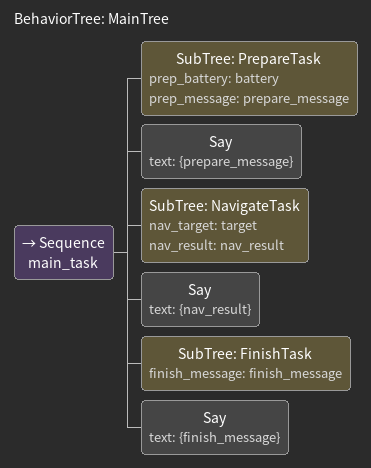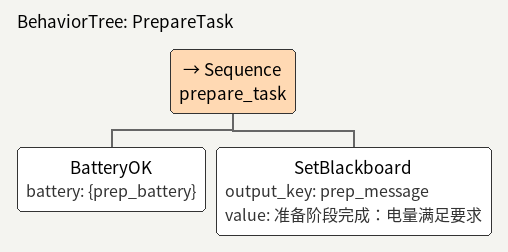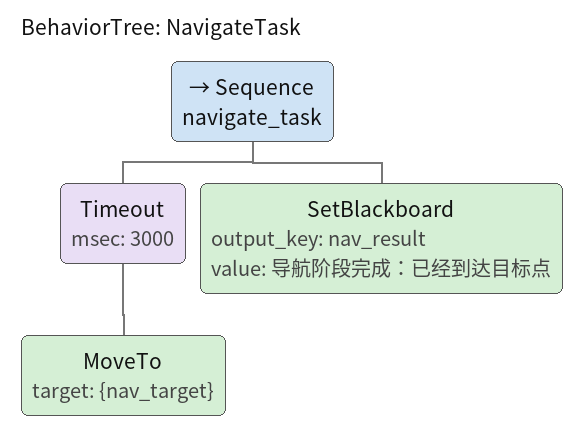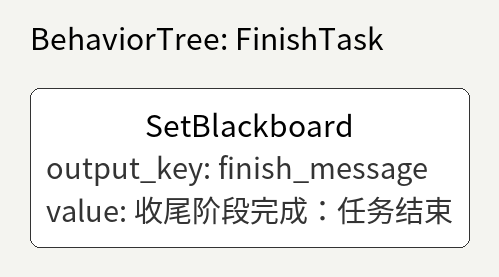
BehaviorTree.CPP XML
<?xml version="1.0" encoding="UTF-8"?>
<root main_tree_to_execute="MainTree">

  <!--
    主树只描述“大阶段”：
      1. 准备
      2. 导航
      3. 收尾

    细节放到下面的 PrepareTask / NavigateTask / FinishTask 子树里。
  -->
  <BehaviorTree ID="MainTree">
    <Sequence name="main_task">

      <SubTree ID="PrepareTask"
               prep_battery="battery"
               prep_message="prepare_message"/>
      <Say text="{prepare_message}"/>

      <SubTree ID="NavigateTask"
               nav_target="target"
               nav_result="nav_result"/>
      <Say text="{nav_result}"/>

      <SubTree ID="FinishTask"
               finish_message="finish_message"/>
      <Say text="{finish_message}"/>

    </Sequence>
  </BehaviorTree>

  <BehaviorTree ID="PrepareTask">
    <Sequence name="prepare_task">
      <BatteryOK battery="{prep_battery}"/>
      <SetBlackboard output_key="prep_message" value="准备阶段完成：电量满足要求"/>
    </Sequence>
  </BehaviorTree>

  <BehaviorTree ID="NavigateTask">
    <Sequence name="navigate_task">
      <Timeout msec="3000">
        <MoveTo target="{nav_target}"/>
      </Timeout>
      <SetBlackboard output_key="nav_result" value="导航阶段完成：已经到达目标点"/>
    </Sequence>
  </BehaviorTree>

  <BehaviorTree ID="FinishTask">
    <SetBlackboard output_key="finish_message" value="收尾阶段完成：任务结束"/>
  </BehaviorTree>

</root>
